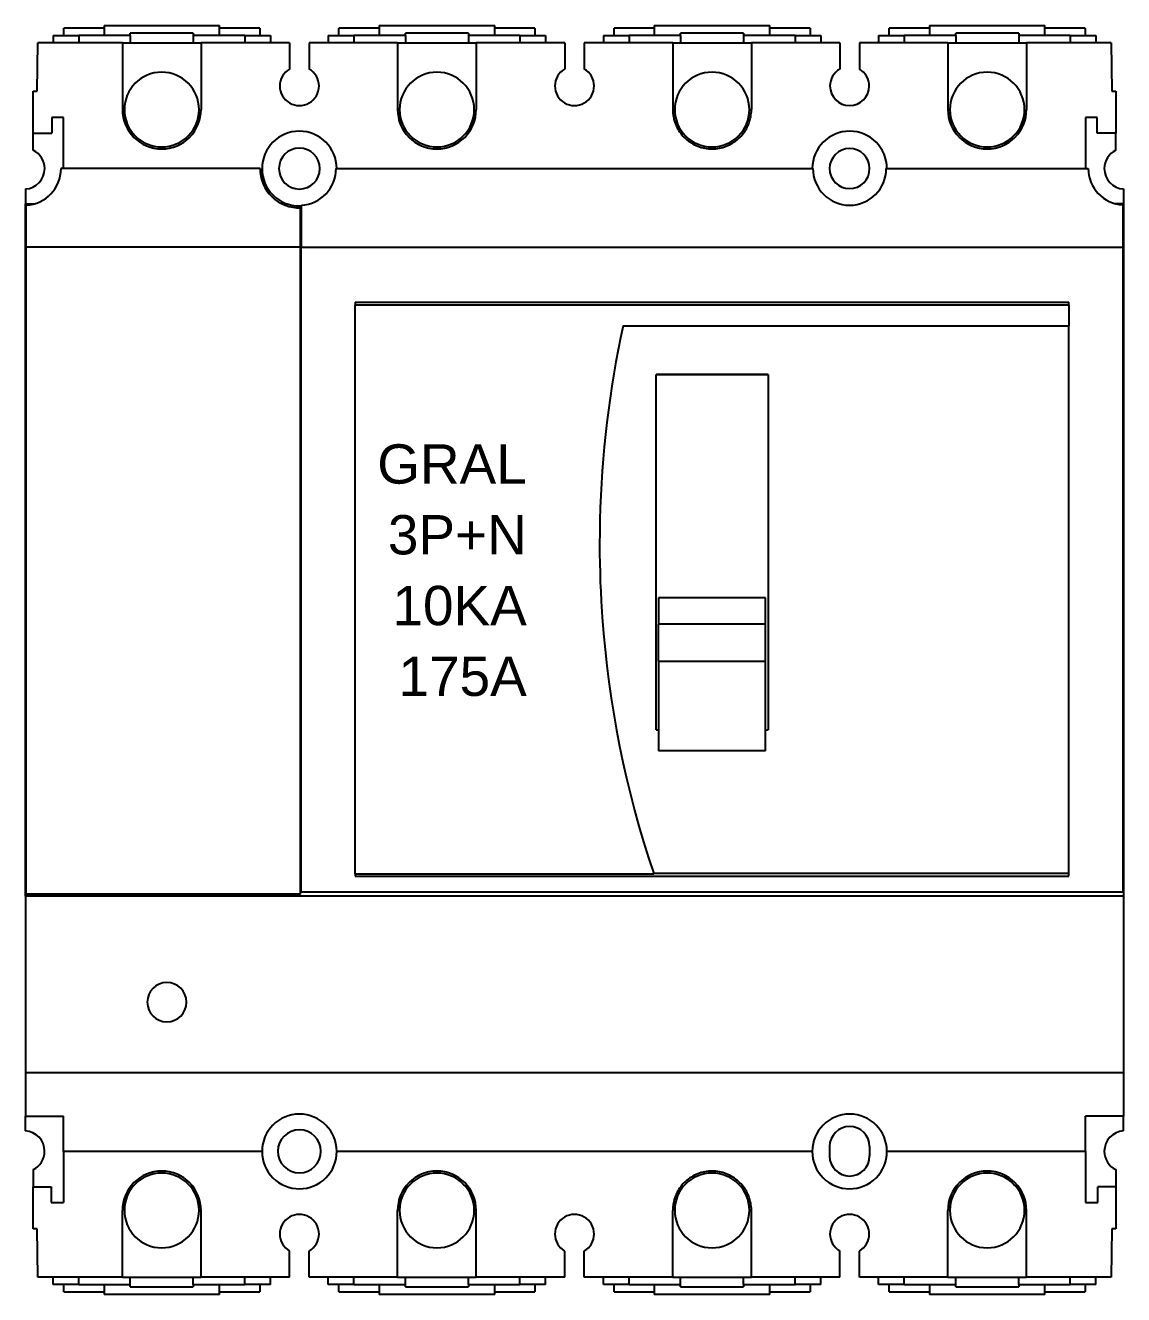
# Model space of a CAD drawing. Header units: millimetres. Extents: x 2268 to 4339, y 1619 to 2163.
# Drawn here: x 2603.4 to 2737.2, y 1765.2 to 1919.8 of the extents above; entities that cross this region are included whole.
import ezdxf

# ---------------------------------------------------------------- set-up
doc = ezdxf.new("R2010")
doc.units = ezdxf.units.MM
doc.styles.get("Standard").update_dxf_attribs({"font": 'arial.ttf'})

msp = doc.modelspace()

# ---------------------------------------------------------------- linework, layer by layer
for p, q in [((2612.96, 1919.47), (2608.05, 1919.47)), ((2608.05, 1918.57), (2608.05, 1919.47)), ((2612.96, 1919.79), (2612.96, 1918.57)), ((2612.96, 1919.79), (2627.03, 1919.79)), ((2616.16, 1918.57), (2616.16, 1918.83)), ((2623.83, 1918.83), (2616.16, 1918.83)), ((2623.83, 1918.83), (2623.83, 1918.57)), ((2627.03, 1918.57), (2627.03, 1919.79)), ((2631.94, 1919.47), (2627.03, 1919.47)), ((2631.94, 1919.47), (2631.94, 1918.57)), ((2646.48, 1919.47), (2641.57, 1919.47)), ((2641.57, 1918.57), (2641.57, 1919.47)), ((2646.48, 1919.79), (2646.48, 1918.57)), ((2646.48, 1919.79), (2660.55, 1919.79)), ((2649.68, 1918.57), (2649.68, 1918.83)), ((2657.35, 1918.83), (2649.68, 1918.83)), ((2657.35, 1918.83), (2657.35, 1918.57)), ((2660.55, 1918.57), (2660.55, 1919.79)), ((2665.46, 1919.47), (2660.55, 1919.47)), ((2665.46, 1919.47), (2665.46, 1918.57)), ((2680, 1919.47), (2675.09, 1919.47)), ((2675.09, 1918.57), (2675.09, 1919.47)), ((2680, 1919.79), (2680, 1918.57)), ((2680, 1919.79), (2694.07, 1919.79)), ((2683.2, 1918.57), (2683.2, 1918.83)), ((2690.87, 1918.83), (2683.2, 1918.83)), ((2690.87, 1918.83), (2690.87, 1918.57)), ((2694.07, 1918.57), (2694.07, 1919.79)), ((2698.98, 1919.47), (2694.07, 1919.47)), ((2698.98, 1919.47), (2698.98, 1918.57)), ((2713.52, 1919.47), (2708.61, 1919.47)), ((2708.61, 1918.57), (2708.61, 1919.47)), ((2713.52, 1919.79), (2713.52, 1918.57)), ((2713.52, 1919.79), (2727.59, 1919.79)), ((2716.72, 1918.57), (2716.72, 1918.83)), ((2724.39, 1918.83), (2716.72, 1918.83)), ((2724.39, 1918.83), (2724.39, 1918.57)), ((2727.59, 1918.57), (2727.59, 1919.79)), ((2732.5, 1919.47), (2727.59, 1919.47)), ((2732.5, 1919.47), (2732.5, 1918.57)), ((2604.8, 1911.79), (2604.91, 1917.68)), ((2615.21, 1917.68), (2604.91, 1917.68)), ((2606.76, 1918.57), (2606.76, 1917.68)), ((2606.76, 1918.57), (2609.89, 1918.57)), ((2609.89, 1918.57), (2609.89, 1917.68)), ((2616.16, 1918.57), (2609.89, 1918.57)), ((2615.21, 1917.68), (2615.21, 1909.54)), ((2615.21, 1917.68), (2624.78, 1917.68)), ((2616.16, 1918.57), (2616.16, 1917.68)), ((2630.1, 1918.57), (2623.83, 1918.57)), ((2623.83, 1918.57), (2623.83, 1917.68)), ((2635.56, 1917.68), (2624.78, 1917.68)), ((2624.78, 1917.68), (2624.78, 1909.54)), ((2630.1, 1918.57), (2633.24, 1918.57)), ((2630.1, 1918.57), (2630.1, 1917.68)), ((2633.24, 1918.57), (2633.24, 1917.68)), ((2635.56, 1917.68), (2635.56, 1914.48)), ((2648.72, 1917.68), (2637.95, 1917.68)), ((2637.95, 1917.68), (2637.95, 1914.48)), ((2640.27, 1918.57), (2640.27, 1917.68)), ((2640.27, 1918.57), (2643.41, 1918.57)), ((2643.41, 1918.57), (2643.41, 1917.68)), ((2649.68, 1918.57), (2643.41, 1918.57)), ((2648.72, 1917.68), (2648.72, 1909.54)), ((2648.72, 1917.68), (2658.3, 1917.68)), ((2649.68, 1918.57), (2649.68, 1917.68)), ((2663.62, 1918.57), (2657.35, 1918.57)), ((2657.35, 1918.57), (2657.35, 1917.68)), ((2669.08, 1917.68), (2658.3, 1917.68)), ((2658.3, 1917.68), (2658.3, 1909.54)), ((2663.62, 1918.57), (2666.76, 1918.57)), ((2663.62, 1918.57), (2663.62, 1917.68)), ((2666.76, 1918.57), (2666.76, 1917.68)), ((2669.08, 1917.68), (2669.08, 1914.48)), ((2682.25, 1917.68), (2671.47, 1917.68)), ((2671.47, 1917.68), (2671.47, 1914.48)), ((2673.79, 1918.57), (2673.79, 1917.68)), ((2673.79, 1918.57), (2676.93, 1918.57)), ((2676.93, 1918.57), (2676.93, 1917.68)), ((2683.2, 1918.57), (2676.93, 1918.57)), ((2682.25, 1917.68), (2682.24, 1909.53)), ((2682.25, 1917.68), (2691.82, 1917.68)), ((2683.2, 1918.57), (2683.2, 1917.68)), ((2697.14, 1918.57), (2690.87, 1918.57)), ((2690.87, 1918.57), (2690.87, 1917.68)), ((2702.6, 1917.68), (2691.82, 1917.68)), ((2691.82, 1917.68), (2691.82, 1909.55)), ((2697.14, 1918.57), (2700.28, 1918.57)), ((2697.14, 1918.57), (2697.14, 1917.68)), ((2700.28, 1918.57), (2700.28, 1917.68)), ((2702.6, 1917.68), (2702.6, 1914.48)), ((2715.77, 1917.68), (2704.99, 1917.68)), ((2704.99, 1917.68), (2704.99, 1914.48)), ((2707.31, 1918.57), (2707.31, 1917.68)), ((2707.31, 1918.57), (2710.45, 1918.57)), ((2710.45, 1918.57), (2710.45, 1917.68)), ((2716.72, 1918.57), (2710.45, 1918.57)), ((2715.77, 1917.68), (2715.77, 1909.54)), ((2715.77, 1917.68), (2725.34, 1917.68)), ((2716.72, 1918.57), (2716.72, 1917.68)), ((2730.66, 1918.57), (2724.39, 1918.57)), ((2724.39, 1918.57), (2724.39, 1917.68)), ((2735.64, 1917.68), (2725.34, 1917.68)), ((2725.34, 1917.68), (2725.34, 1909.54)), ((2730.66, 1918.57), (2733.79, 1918.57)), ((2730.66, 1918.57), (2730.66, 1917.68)), ((2733.79, 1918.57), (2733.79, 1917.68)), ((2735.64, 1917.68), (2735.75, 1911.79)), ((2604.34, 1911.79), (2604.8, 1911.79)), ((2604.34, 1906.66), (2604.34, 1911.79)), ((2735.75, 1911.79), (2736.21, 1911.79)), ((2736.21, 1911.79), (2736.21, 1906.66)), ((2682.24, 1909.53), (2682.25, 1909.31)), ((2691.82, 1909.32), (2691.82, 1909.55)), ((2606.59, 1908.58), (2606.59, 1906.66)), ((2608.02, 1908.58), (2606.59, 1908.58)), ((2608.02, 1902.35), (2608.02, 1908.58)), ((2682.25, 1909.31), (2682.26, 1909.09)), ((2682.26, 1909.09), (2682.29, 1908.87)), ((2682.29, 1908.87), (2682.33, 1908.65)), ((2682.33, 1908.65), (2682.37, 1908.43)), ((2682.37, 1908.43), (2682.43, 1908.22)), ((2682.43, 1908.22), (2682.49, 1908.01)), ((2682.49, 1908.01), (2682.57, 1907.8)), ((2691.5, 1907.81), (2691.57, 1908.02)), ((2691.57, 1908.02), (2691.64, 1908.23)), ((2691.64, 1908.23), (2691.69, 1908.44)), ((2691.69, 1908.44), (2691.74, 1908.66)), ((2691.74, 1908.66), (2691.77, 1908.87)), ((2691.77, 1908.87), (2691.8, 1909.09)), ((2691.8, 1909.09), (2691.82, 1909.32)), ((2732.53, 1908.58), (2732.53, 1902.35)), ((2733.96, 1908.58), (2732.53, 1908.58)), ((2733.96, 1906.66), (2733.96, 1908.58)), ((2604.34, 1906.66), (2606.59, 1906.66)), ((2604.34, 1904.59), (2604.34, 1906.66)), ((2682.57, 1907.8), (2682.65, 1907.6)), ((2682.65, 1907.6), (2682.75, 1907.4)), ((2682.75, 1907.4), (2682.85, 1907.2)), ((2682.85, 1907.2), (2682.96, 1907.01)), ((2682.96, 1907.01), (2683.08, 1906.83)), ((2683.08, 1906.83), (2683.21, 1906.65)), ((2683.21, 1906.65), (2683.35, 1906.48)), ((2683.35, 1906.48), (2683.49, 1906.31)), ((2690.57, 1906.31), (2690.72, 1906.48)), ((2690.72, 1906.48), (2690.85, 1906.65)), ((2690.85, 1906.65), (2690.98, 1906.83)), ((2690.98, 1906.83), (2691.1, 1907.02)), ((2691.1, 1907.02), (2691.21, 1907.21)), ((2691.21, 1907.21), (2691.32, 1907.4)), ((2691.32, 1907.4), (2691.41, 1907.6)), ((2691.41, 1907.6), (2691.5, 1907.81)), ((2736.21, 1906.66), (2733.96, 1906.66)), ((2736.21, 1904.59), (2736.21, 1906.66)), ((2683.49, 1906.31), (2683.65, 1906.15)), ((2683.65, 1906.15), (2683.81, 1906)), ((2683.81, 1906), (2683.97, 1905.85)), ((2683.97, 1905.85), (2684.14, 1905.72)), ((2684.14, 1905.72), (2684.32, 1905.59)), ((2684.32, 1905.59), (2684.51, 1905.47)), ((2684.51, 1905.47), (2684.7, 1905.36)), ((2684.7, 1905.36), (2684.89, 1905.25)), ((2684.89, 1905.25), (2685.1, 1905.16)), ((2685.1, 1905.16), (2685.3, 1905.07)), ((2685.3, 1905.07), (2685.51, 1905)), ((2685.51, 1905), (2685.72, 1904.93)), ((2685.72, 1904.93), (2685.93, 1904.88)), ((2685.93, 1904.88), (2686.15, 1904.83)), ((2686.15, 1904.83), (2686.36, 1904.8)), ((2686.36, 1904.8), (2686.58, 1904.77)), ((2687.48, 1904.77), (2687.7, 1904.8)), ((2687.7, 1904.8), (2687.92, 1904.83)), ((2687.92, 1904.83), (2688.13, 1904.88)), ((2688.13, 1904.88), (2688.34, 1904.93)), ((2688.34, 1904.93), (2688.56, 1905)), ((2688.56, 1905), (2688.76, 1905.07)), ((2688.76, 1905.07), (2688.97, 1905.16)), ((2688.97, 1905.16), (2689.17, 1905.25)), ((2689.17, 1905.25), (2689.36, 1905.36)), ((2689.36, 1905.36), (2689.56, 1905.47)), ((2689.56, 1905.47), (2689.74, 1905.59)), ((2689.74, 1905.59), (2689.92, 1905.72)), ((2689.92, 1905.72), (2690.09, 1905.86)), ((2690.09, 1905.86), (2690.26, 1906)), ((2690.26, 1906), (2690.42, 1906.15)), ((2690.42, 1906.15), (2690.57, 1906.31)), ((2686.58, 1904.77), (2686.81, 1904.75)), ((2686.81, 1904.75), (2687.03, 1904.75)), ((2687.03, 1904.75), (2687.26, 1904.75)), ((2687.26, 1904.75), (2687.48, 1904.77)), ((2631.97, 1902.35), (2607.71, 1902.35)), ((2641.23, 1902.36), (2699.32, 1902.36)), ((2708.27, 1902.36), (2732.86, 1902.36)), ((2603.38, 1899.87), (2603.38, 1898.05)), ((2737.17, 1899.87), (2737.17, 1898.05)), ((2603.38, 1813.74), (2603.38, 1898.05)), ((2603.38, 1898.05), (2604.45, 1898.05)), ((2603.48, 1892.78), (2603.48, 1897.88)), ((2636.9, 1892.78), (2636.9, 1897.57)), ((2636.99, 1897.89), (2636.99, 1892.78)), ((2737.17, 1898.05), (2736.2, 1898.05)), ((2737.08, 1897.91), (2737.08, 1892.78)), ((2737.17, 1898.05), (2737.17, 1813.74)), ((2603.48, 1813.96), (2603.48, 1892.78)), ((2636.9, 1892.78), (2603.48, 1892.78)), ((2636.9, 1813.96), (2636.9, 1892.78)), ((2636.99, 1814.25), (2636.99, 1892.78)), ((2636.99, 1892.78), (2737.08, 1892.78)), ((2737.08, 1892.78), (2737.08, 1814.25)), ((2643.57, 1886.07), (2730.5, 1886.07)), ((2643.57, 1886.07), (2643.57, 1885.77)), ((2643.57, 1816.46), (2643.57, 1885.77)), ((2643.57, 1885.77), (2730.5, 1885.77)), ((2730.5, 1885.77), (2730.5, 1886.07)), ((2730.5, 1885.77), (2730.5, 1883.2)), ((2676.2, 1883.2), (2675.89, 1881.74)), ((2676.2, 1883.2), (2730.5, 1883.2)), ((2730.5, 1849.67), (2730.5, 1883.2)), ((2675.89, 1881.74), (2675.6, 1880.27)), ((2675.6, 1880.27), (2675.32, 1878.81)), ((2675.32, 1878.81), (2675.07, 1877.34)), ((2675.07, 1877.34), (2674.83, 1875.86)), ((2680.21, 1849.67), (2680.21, 1877.28)), ((2693.86, 1877.28), (2680.21, 1877.28)), ((2680.21, 1877.28), (2693.86, 1877.28)), ((2693.86, 1877.28), (2693.86, 1849.67)), ((2674.83, 1875.86), (2674.61, 1874.39)), ((2674.61, 1874.39), (2674.41, 1872.91)), ((2674.41, 1872.91), (2674.22, 1871.43)), ((2674.22, 1871.43), (2674.05, 1869.95)), ((2674.05, 1869.95), (2673.9, 1868.47)), ((2673.9, 1868.47), (2673.77, 1866.98)), ((2673.77, 1866.98), (2673.66, 1865.5)), ((2673.66, 1865.5), (2673.56, 1864.01)), ((2673.56, 1864.01), (2673.48, 1862.53)), ((2673.48, 1862.53), (2673.42, 1861.04)), ((2673.42, 1861.04), (2673.37, 1859.55)), ((2673.37, 1859.55), (2673.35, 1858.07)), ((2673.35, 1858.07), (2673.34, 1856.58)), ((2673.34, 1856.58), (2673.34, 1855.43)), ((2673.34, 1855.43), (2673.36, 1854.28)), ((2673.36, 1854.28), (2673.39, 1853.12)), ((2673.39, 1853.12), (2673.42, 1851.97)), ((2673.42, 1851.97), (2673.47, 1850.82)), ((2673.47, 1850.82), (2673.53, 1849.67)), ((2673.53, 1849.67), (2673.65, 1847.7)), ((2680.21, 1833.98), (2680.21, 1849.67)), ((2693.55, 1850.07), (2680.52, 1850.07)), ((2680.52, 1850.07), (2680.52, 1846.84)), ((2693.55, 1846.84), (2693.55, 1850.07)), ((2693.86, 1849.67), (2693.86, 1833.98)), ((2730.5, 1816.48), (2730.5, 1849.67)), ((2673.65, 1847.7), (2673.81, 1845.72)), ((2680.52, 1842.34), (2680.52, 1846.84)), ((2693.55, 1846.84), (2680.52, 1846.84)), ((2693.55, 1842.34), (2693.55, 1846.84)), ((2673.81, 1845.72), (2674, 1843.75)), ((2674, 1843.75), (2674.22, 1841.78)), ((2674.22, 1841.78), (2674.46, 1839.82)), ((2680.52, 1842.34), (2680.52, 1831.41)), ((2680.52, 1842.34), (2693.55, 1842.34)), ((2693.55, 1831.41), (2693.55, 1842.34)), ((2674.46, 1839.82), (2674.74, 1837.85)), ((2674.74, 1837.85), (2675.06, 1835.89)), ((2675.06, 1835.89), (2675.4, 1833.94)), ((2675.4, 1833.94), (2675.77, 1831.98)), ((2680.21, 1833.98), (2680.52, 1833.98)), ((2693.55, 1833.98), (2693.86, 1833.98)), ((2675.77, 1831.98), (2676.18, 1830.03)), ((2693.55, 1831.41), (2680.52, 1831.41)), ((2676.18, 1830.03), (2676.62, 1828.08)), ((2676.62, 1828.08), (2677.09, 1826.14)), ((2677.09, 1826.14), (2677.59, 1824.19)), ((2677.59, 1824.19), (2678.13, 1822.26)), ((2678.13, 1822.26), (2678.69, 1820.33)), ((2678.69, 1820.33), (2679.29, 1818.4)), ((2679.29, 1818.4), (2679.92, 1816.48)), ((2643.57, 1816.46), (2643.57, 1816.16)), ((2643.57, 1816.46), (2679.93, 1816.46)), ((2643.57, 1816.16), (2730.5, 1816.16)), ((2679.92, 1816.48), (2679.92, 1816.48)), ((2679.92, 1816.48), (2679.92, 1816.48)), ((2679.92, 1816.48), (2679.92, 1816.47)), ((2730.5, 1816.48), (2679.92, 1816.48)), ((2679.92, 1816.47), (2679.92, 1816.47)), ((2679.92, 1816.47), (2679.92, 1816.47)), ((2679.92, 1816.47), (2679.92, 1816.47)), ((2679.92, 1816.47), (2679.93, 1816.46)), ((2730.5, 1816.16), (2730.5, 1816.48)), ((2603.38, 1813.74), (2603.38, 1792.19)), ((2737.17, 1813.74), (2603.38, 1813.74)), ((2636.9, 1813.96), (2603.48, 1813.96)), ((2636.99, 1814.25), (2737.08, 1814.25)), ((2737.17, 1813.74), (2737.17, 1792.19)), ((2603.38, 1792.19), (2603.38, 1786.93)), ((2737.17, 1792.19), (2603.38, 1792.19)), ((2737.17, 1792.19), (2737.17, 1786.93)), ((2603.38, 1785.13), (2603.38, 1786.93)), ((2603.38, 1786.93), (2608.02, 1786.93)), ((2608.02, 1782.62), (2608.02, 1786.93)), ((2732.53, 1782.62), (2732.53, 1786.93)), ((2737.17, 1786.93), (2732.53, 1786.93)), ((2737.17, 1785.13), (2737.17, 1786.93)), ((2701.35, 1783.22), (2701.35, 1782.07)), ((2706.24, 1782.07), (2706.24, 1783.22)), ((2632.21, 1782.62), (2608.02, 1782.62)), ((2608.02, 1782.62), (2608.02, 1776.4)), ((2699.25, 1782.62), (2641.3, 1782.62)), ((2732.53, 1782.62), (2708.34, 1782.62)), ((2732.53, 1782.62), (2732.53, 1776.4)), ((2604.34, 1780.41), (2604.34, 1778.31)), ((2684.7, 1779.62), (2684.51, 1779.51)), ((2684.89, 1779.73), (2684.7, 1779.62)), ((2685.1, 1779.82), (2684.89, 1779.73)), ((2685.3, 1779.9), (2685.1, 1779.82)), ((2685.51, 1779.98), (2685.3, 1779.9)), ((2685.72, 1780.04), (2685.51, 1779.98)), ((2685.93, 1780.1), (2685.72, 1780.04)), ((2686.15, 1780.15), (2685.93, 1780.1)), ((2686.36, 1780.18), (2686.15, 1780.15)), ((2686.58, 1780.21), (2686.36, 1780.18)), ((2686.81, 1780.22), (2686.58, 1780.21)), ((2687.03, 1780.23), (2686.81, 1780.22)), ((2687.26, 1780.22), (2687.03, 1780.23)), ((2687.48, 1780.21), (2687.26, 1780.22)), ((2687.7, 1780.18), (2687.48, 1780.21)), ((2687.92, 1780.15), (2687.7, 1780.18)), ((2688.13, 1780.1), (2687.92, 1780.15)), ((2688.34, 1780.04), (2688.13, 1780.1)), ((2688.56, 1779.98), (2688.34, 1780.04)), ((2688.76, 1779.9), (2688.56, 1779.98)), ((2688.97, 1779.82), (2688.76, 1779.9)), ((2689.17, 1779.72), (2688.97, 1779.82)), ((2689.36, 1779.62), (2689.17, 1779.72)), ((2689.56, 1779.51), (2689.36, 1779.62)), ((2736.21, 1780.41), (2736.21, 1778.31)), ((2604.34, 1778.31), (2606.54, 1778.31)), ((2604.34, 1773.21), (2604.34, 1778.31)), ((2606.54, 1778.31), (2606.54, 1776.4)), ((2683.08, 1778.15), (2682.96, 1777.96)), ((2683.21, 1778.33), (2683.08, 1778.15)), ((2683.35, 1778.5), (2683.21, 1778.33)), ((2683.49, 1778.67), (2683.35, 1778.5)), ((2683.65, 1778.83), (2683.49, 1778.67)), ((2683.81, 1778.98), (2683.65, 1778.83)), ((2683.97, 1779.12), (2683.81, 1778.98)), ((2684.14, 1779.26), (2683.97, 1779.12)), ((2684.32, 1779.39), (2684.14, 1779.26)), ((2684.51, 1779.51), (2684.32, 1779.39)), ((2689.74, 1779.39), (2689.56, 1779.51)), ((2689.92, 1779.26), (2689.74, 1779.39)), ((2690.09, 1779.12), (2689.92, 1779.26)), ((2690.26, 1778.98), (2690.09, 1779.12)), ((2690.42, 1778.82), (2690.26, 1778.98)), ((2690.57, 1778.66), (2690.42, 1778.82)), ((2690.72, 1778.5), (2690.57, 1778.66)), ((2690.85, 1778.32), (2690.72, 1778.5)), ((2690.98, 1778.15), (2690.85, 1778.32)), ((2691.1, 1777.96), (2690.98, 1778.15)), ((2736.21, 1778.31), (2734.01, 1778.31)), ((2734.01, 1776.4), (2734.01, 1778.31)), ((2736.21, 1778.31), (2736.21, 1773.21)), ((2682.37, 1776.54), (2682.33, 1776.33)), ((2682.43, 1776.76), (2682.37, 1776.54)), ((2682.49, 1776.97), (2682.43, 1776.76)), ((2682.57, 1777.17), (2682.49, 1776.97)), ((2682.65, 1777.38), (2682.57, 1777.17)), ((2682.75, 1777.58), (2682.65, 1777.38)), ((2682.85, 1777.77), (2682.75, 1777.58)), ((2682.96, 1777.96), (2682.85, 1777.77)), ((2691.21, 1777.77), (2691.1, 1777.96)), ((2691.32, 1777.57), (2691.21, 1777.77)), ((2691.41, 1777.37), (2691.32, 1777.57)), ((2691.5, 1777.17), (2691.41, 1777.37)), ((2691.57, 1776.96), (2691.5, 1777.17)), ((2691.64, 1776.75), (2691.57, 1776.96)), ((2691.69, 1776.54), (2691.64, 1776.75)), ((2691.74, 1776.32), (2691.69, 1776.54)), ((2606.54, 1776.4), (2608.02, 1776.4)), ((2615.21, 1767.3), (2615.21, 1775.44)), ((2624.78, 1767.3), (2624.78, 1775.44)), ((2648.72, 1767.3), (2648.72, 1775.44)), ((2658.3, 1767.3), (2658.3, 1775.44)), ((2682.25, 1775.67), (2682.24, 1775.45)), ((2682.25, 1767.3), (2682.24, 1775.45)), ((2682.26, 1775.89), (2682.25, 1775.67)), ((2682.29, 1776.11), (2682.26, 1775.89)), ((2682.33, 1776.33), (2682.29, 1776.11)), ((2691.77, 1776.1), (2691.74, 1776.32)), ((2691.8, 1775.88), (2691.77, 1776.1)), ((2691.82, 1775.66), (2691.8, 1775.88)), ((2691.82, 1775.43), (2691.82, 1775.66)), ((2691.82, 1767.3), (2691.82, 1775.43)), ((2715.77, 1767.3), (2715.77, 1775.44)), ((2725.34, 1767.3), (2725.34, 1775.44)), ((2732.53, 1776.4), (2734.01, 1776.4)), ((2604.8, 1773.21), (2604.34, 1773.21)), ((2604.91, 1767.3), (2604.8, 1773.21)), ((2735.74, 1773.21), (2735.64, 1767.3)), ((2736.21, 1773.21), (2735.74, 1773.21)), ((2635.56, 1767.3), (2635.56, 1770.49)), ((2637.95, 1767.3), (2637.95, 1770.49)), ((2669.08, 1767.3), (2669.08, 1770.49)), ((2671.47, 1767.3), (2671.47, 1770.49)), ((2702.6, 1767.3), (2702.6, 1770.49)), ((2704.99, 1767.3), (2704.99, 1770.49)), ((2615.21, 1767.3), (2604.91, 1767.3)), ((2606.76, 1766.41), (2606.76, 1767.3)), ((2609.89, 1766.41), (2609.89, 1767.3)), ((2615.21, 1767.3), (2624.78, 1767.3)), ((2616.16, 1766.41), (2616.16, 1767.3)), ((2623.83, 1766.41), (2623.83, 1767.3)), ((2635.56, 1767.3), (2624.78, 1767.3)), ((2630.1, 1766.41), (2630.1, 1767.3)), ((2633.24, 1766.41), (2633.24, 1767.3)), ((2648.72, 1767.3), (2637.95, 1767.3)), ((2640.27, 1766.41), (2640.27, 1767.3)), ((2643.41, 1766.41), (2643.41, 1767.3)), ((2648.72, 1767.3), (2658.3, 1767.3)), ((2649.68, 1766.41), (2649.68, 1767.3)), ((2657.35, 1766.41), (2657.35, 1767.3)), ((2669.08, 1767.3), (2658.3, 1767.3)), ((2663.62, 1766.41), (2663.62, 1767.3)), ((2666.76, 1766.41), (2666.76, 1767.3)), ((2682.25, 1767.3), (2671.47, 1767.3)), ((2673.79, 1766.41), (2673.79, 1767.3)), ((2676.93, 1766.41), (2676.93, 1767.3)), ((2682.25, 1767.3), (2691.82, 1767.3)), ((2683.2, 1766.41), (2683.2, 1767.3)), ((2690.87, 1766.41), (2690.87, 1767.3)), ((2702.6, 1767.3), (2691.82, 1767.3)), ((2697.14, 1766.41), (2697.14, 1767.3)), ((2700.28, 1766.41), (2700.28, 1767.3)), ((2715.77, 1767.3), (2704.99, 1767.3)), ((2707.31, 1766.41), (2707.31, 1767.3)), ((2710.45, 1766.41), (2710.45, 1767.3)), ((2715.77, 1767.3), (2725.34, 1767.3)), ((2716.72, 1766.41), (2716.72, 1767.3)), ((2724.39, 1766.41), (2724.39, 1767.3)), ((2735.64, 1767.3), (2725.34, 1767.3)), ((2730.66, 1766.41), (2730.66, 1767.3)), ((2733.79, 1766.41), (2733.79, 1767.3)), ((2609.89, 1766.41), (2606.76, 1766.41)), ((2608.05, 1765.51), (2608.05, 1766.41)), ((2609.89, 1766.41), (2616.16, 1766.41)), ((2612.96, 1766.41), (2612.96, 1765.18)), ((2616.16, 1766.15), (2616.16, 1766.41)), ((2616.16, 1766.15), (2623.83, 1766.15)), ((2623.83, 1766.41), (2623.83, 1766.15)), ((2623.83, 1766.41), (2630.1, 1766.41)), ((2627.03, 1765.18), (2627.03, 1766.41)), ((2633.24, 1766.41), (2630.1, 1766.41)), ((2631.94, 1766.41), (2631.94, 1765.51)), ((2643.41, 1766.41), (2640.27, 1766.41)), ((2641.57, 1765.51), (2641.57, 1766.41)), ((2643.41, 1766.41), (2649.68, 1766.41)), ((2646.48, 1766.41), (2646.48, 1765.18)), ((2649.68, 1766.15), (2649.68, 1766.41)), ((2649.68, 1766.15), (2657.35, 1766.15)), ((2657.35, 1766.41), (2657.35, 1766.15)), ((2657.35, 1766.41), (2663.62, 1766.41)), ((2660.55, 1765.18), (2660.55, 1766.41)), ((2666.76, 1766.41), (2663.62, 1766.41)), ((2665.46, 1766.41), (2665.46, 1765.51)), ((2676.93, 1766.41), (2673.79, 1766.41)), ((2675.09, 1765.51), (2675.09, 1766.41)), ((2676.93, 1766.41), (2683.2, 1766.41)), ((2680, 1766.41), (2680, 1765.18)), ((2683.2, 1766.15), (2683.2, 1766.41)), ((2683.2, 1766.15), (2690.87, 1766.15)), ((2690.87, 1766.41), (2690.87, 1766.15)), ((2690.87, 1766.41), (2697.14, 1766.41)), ((2694.07, 1765.18), (2694.07, 1766.41)), ((2700.28, 1766.41), (2697.14, 1766.41)), ((2698.98, 1766.41), (2698.98, 1765.51)), ((2710.45, 1766.41), (2707.31, 1766.41)), ((2708.61, 1765.51), (2708.61, 1766.41)), ((2710.45, 1766.41), (2716.72, 1766.41)), ((2713.52, 1766.41), (2713.52, 1765.18)), ((2716.72, 1766.15), (2716.72, 1766.41)), ((2716.72, 1766.15), (2724.39, 1766.15)), ((2724.39, 1766.41), (2730.66, 1766.41)), ((2724.39, 1766.41), (2724.39, 1766.15)), ((2727.59, 1765.18), (2727.59, 1766.41)), ((2733.79, 1766.41), (2730.66, 1766.41)), ((2732.5, 1766.41), (2732.5, 1765.51)), ((2608.05, 1765.51), (2612.96, 1765.51)), ((2627.03, 1765.18), (2612.96, 1765.18)), ((2627.03, 1765.51), (2631.94, 1765.51)), ((2641.57, 1765.51), (2646.48, 1765.51)), ((2660.55, 1765.18), (2646.48, 1765.18)), ((2660.55, 1765.51), (2665.46, 1765.51)), ((2675.09, 1765.51), (2680, 1765.51)), ((2694.07, 1765.18), (2680, 1765.18)), ((2694.07, 1765.51), (2698.98, 1765.51)), ((2708.61, 1765.51), (2713.52, 1765.51)), ((2727.59, 1765.18), (2713.52, 1765.18)), ((2727.59, 1765.51), (2732.5, 1765.51))]:
    msp.add_line(p, q)
for centre, radius, start, end in [((2619.99, 1909.54), 4.55, 0, 180), ((2636.76, 1912.41), 2.39, 120.0003, 180), ((2636.76, 1912.41), 2.39, 0, 59.9997), ((2653.51, 1909.54), 4.55, 0, 180), ((2670.27, 1912.41), 2.39, 120.0003, 180), ((2670.27, 1912.41), 2.39, 0, 59.9997), ((2687.03, 1909.54), 4.55, 0, 180), ((2703.79, 1912.41), 2.39, 120.0006, 180), ((2703.79, 1912.41), 2.39, 0, 59.9994), ((2720.55, 1909.54), 4.55, 0, 180), ((2636.76, 1912.41), 2.39, 180, 300.0003), ((2636.76, 1912.41), 2.39, 300.0003, 0), ((2670.27, 1912.41), 2.39, 180, 300.0003), ((2670.27, 1912.41), 2.39, 300.0003, 0), ((2703.79, 1912.41), 2.39, 180, 0), ((2619.99, 1909.54), 4.79, 180, 270), ((2619.99, 1909.54), 4.55, 180, 0), ((2619.99, 1909.54), 4.79, 270, 0), ((2653.51, 1909.54), 4.79, 180, 270), ((2653.51, 1909.54), 4.55, 180, 0), ((2653.51, 1909.54), 4.79, 270, 0), ((2687.03, 1909.54), 4.55, 180, 0), ((2720.55, 1909.54), 4.79, 180.0015, 270), ((2720.55, 1909.54), 4.55, 180, 0), ((2720.55, 1909.54), 4.79, 270, 359.9956), ((2636.76, 1902.35), 4.55, 90, 270), ((2636.76, 1902.35), 4.55, 0.0125, 90), ((2703.79, 1902.35), 4.55, 90, 179.987), ((2703.79, 1902.35), 4.55, 0.0125, 90), ((2636.76, 1902.35), 2.49, 90, 270), ((2636.76, 1902.35), 2.49, 270, 90), ((2703.79, 1902.35), 2.44, 90, 270), ((2703.79, 1902.35), 2.44, 270, 90), ((2603.24, 1902.35), 2.49, 0, 63.7416), ((2737.31, 1902.35), 2.49, 116.2585, 180), ((2603.24, 1902.35), 2.49, 273.3141, 0), ((2603.24, 1902.35), 4.48, 273.0663, 0.0001), ((2636.76, 1902.35), 4.79, 180.0065, 271.7255), ((2737.31, 1902.35), 2.49, 180, 266.6863), ((2636.76, 1902.35), 4.55, 270, 273.017), ((2620.62, 1800.81), 2.39, 0, 180), ((2620.62, 1800.81), 2.39, 180, 0), ((2636.76, 1782.62), 4.55, 90, 179.9761), ((2636.76, 1782.62), 4.55, 0.0238, 90), ((2703.79, 1782.62), 4.55, 90, 179.9761), ((2703.79, 1782.62), 4.55, 0.0238, 90), ((2603.23, 1782.64), 2.49, 0, 86.6722), ((2636.76, 1782.64), 2.62, 90, 270), ((2636.76, 1782.64), 2.62, 270, 90), ((2703.79, 1783.22), 2.44, 90, 180), ((2703.79, 1783.22), 2.44, 0, 90), ((2737.31, 1782.64), 2.49, 93.3176, 180), ((2603.23, 1782.64), 2.49, 296.2807, 0), ((2636.76, 1782.62), 4.55, 179.9761, 270), ((2636.76, 1782.62), 4.55, 270, 0.0238), ((2703.79, 1782.62), 4.55, 179.9761, 270), ((2703.79, 1782.07), 2.44, 180, 270), ((2703.79, 1782.62), 4.55, 270, 0.0238), ((2703.79, 1782.07), 2.44, 270, 0), ((2737.31, 1782.64), 2.49, 180, 243.7372), ((2619.99, 1775.44), 4.79, 90, 180), ((2619.99, 1775.44), 4.55, 0, 180), ((2619.99, 1775.44), 4.79, 0, 90), ((2653.51, 1775.44), 4.79, 90, 180), ((2653.51, 1775.44), 4.55, 0, 180), ((2653.51, 1775.44), 4.79, 0, 90), ((2687.03, 1775.44), 4.55, 0, 180), ((2720.55, 1775.44), 4.79, 90, 179.9963), ((2720.55, 1775.44), 4.55, 0, 180), ((2720.55, 1775.44), 4.79, 0.0015, 90), ((2619.99, 1775.44), 4.55, 180, 0), ((2636.76, 1772.56), 2.39, 0, 120.0004), ((2653.51, 1775.44), 4.55, 180, 0), ((2670.27, 1772.56), 2.39, 0, 119.9998), ((2687.03, 1775.44), 4.55, 180, 0), ((2703.79, 1772.56), 2.39, 0, 119.9998), ((2720.55, 1775.44), 4.55, 180, 0), ((2636.76, 1772.56), 2.39, 120.0004, 180), ((2670.27, 1772.56), 2.39, 119.9998, 180), ((2703.79, 1772.56), 2.39, 119.9998, 180), ((2636.76, 1772.56), 2.39, 180, 239.9996), ((2636.76, 1772.56), 2.39, 300.0004, 0), ((2670.27, 1772.56), 2.39, 180, 240.0002), ((2670.27, 1772.56), 2.39, 299.9998, 0), ((2703.79, 1772.56), 2.39, 180, 240.0002), ((2703.79, 1772.56), 2.39, 299.9998, 0)]:
    msp.add_arc(centre, radius, start, end)
for centre, major_axis, start_param, end_param in [((2636.76, 1902.36), (4.47, 0), -1.517241, -0.000292), ((2703.79, 1902.36), (4.47, 0), -3.141301, -0.000292), ((2737.31, 1902.36), (4.45, 0), -3.1413, -1.624582)]:
    msp.add_ellipse(centre, major_axis=major_axis, ratio=1, start_param=start_param, end_param=end_param)

# ---------------------------------------------------------------- texts
at = {"char_height": 4.789, "attachment_point": 3}
for s, insert in [('\\pxqr;GRAL', (2664.46, 1868.76)), ('\\pxqr;3P+N', (2664.46, 1860.14)), ('\\pxqr;10KA', (2664.46, 1851.52)), ('\\pxqr;175A', (2664.46, 1842.9))]:
    msp.add_mtext_dynamic_manual_height_columns(s, width=28.5822, gutter_width=23.94, heights=[0], dxfattribs=dict(at, insert=insert))

doc.saveas('drawing.dxf')
